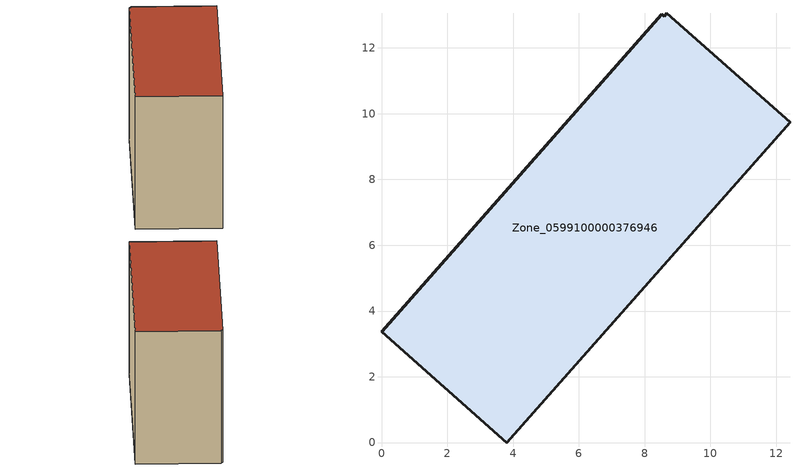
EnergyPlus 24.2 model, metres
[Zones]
Zone_0599100000376946
 floor ground (C_G): 8.6,12.96 8.67,13.05 12.42,9.73 3.81,0 0,3.37 8.53,13.02 z0
 wall outside (C_F): 3.81,0 12.42,9.73 8.67,13.05 8.6,12.96 8.53,13.02 0,3.37 3.81,0 z0:8.36
 roof outside (C_R): 8.67,13.05 8.6,12.96 8.53,13.02 0,3.37 3.81,0 12.42,9.73 z8.36
[BUILDING]
Pand.0599100000376946: North Axis=0; Terrain=City; Loads Convergence Tolerance Value=0.04; Temperature Convergence Tolerance Value=0.4; Solar Distribution=FullExterior; Maximum Number of Warmup Days=25; Minimum Number of Warmup Days=1
[Site:Location]
Rotterdam.The.Hague.AP_ZH_NLD Design_Conditions: Latitude=51.96; Longitude=4.45; Time Zone=1; Elevation=-4.5
[SITE:GROUNDTEMPERATURE:BUILDINGSURFACE]
18, 18, 18, 18, 18, 18, 18, 18, 18, 18, 18, 18
[MATERIAL] Thermal Absorptance=0.9; Solar Absorptance=0.7; Visible Absorptance=0.7
Name | Roughness | Thickness | Conductivity | Density | Specific Heat
G.TI.1992-2005 | MediumSmooth | 0.15 | 0.06 | 540 | 1210
F.TI.1992-2005 | Rough | 0.3 | 0.12 | 1920 | 840
R.TI.1992-2005 | MediumRough | 0.2 | 0.08 | 1500 | 1000
[CONSTRUCTION]
C_G: G.TI.1992-2005
C_F: F.TI.1992-2005
C_R: R.TI.1992-2005
[ZONE]
Zone_0599100000376946: Type=1; Multiplier=1; Ceiling Height=Autocalculate; Volume=Autocalculate; Floor Area=autocalculate; Part of Total Floor Area=Yes
[ZONEINFILTRATION:DESIGNFLOWRATE]
Infil_Zone_0599100000376946: Zone or ZoneList or Space or SpaceList=Zone_0599100000376946; Schedule=AlwaysOn; Design Flow Rate Calculation Method=Flow/Area; Flow Rate per Floor Area=0.0015; Constant Term Coefficient=1; Temperature Term Coefficient=0; Velocity Term Coefficient=0; Velocity Squared Term Coefficient=0
[HVACTEMPLATE:ZONE:IDEALLOADSAIRSYSTEM]
Zone_0599100000376946: Maximum Heating Supply Air Temperature=50; Minimum Cooling Supply Air Temperature=13; Maximum Heating Supply Air Humidity Ratio=0.0156; Minimum Cooling Supply Air Humidity Ratio=0.0077; Heating Limit=NoLimit; Cooling Limit=NoLimit; Dehumidification Control Type=ConstantSensibleHeatRatio; Cooling Sensible Heat Ratio=0.7; Dehumidification Setpoint=60; Humidification Control Type=None; Humidification Setpoint=30; Outdoor Air Method=None; Outdoor Air Flow Rate per Person=0.00944; Outdoor Air Flow Rate per Zone Floor Area=0; Outdoor Air Flow Rate per Zone=0; Demand Controlled Ventilation Type=None; Outdoor Air Economizer Type=NoEconomizer; Heat Recovery Type=None; Sensible Heat Recovery Effectiveness=0.7; Latent Heat Recovery Effectiveness=0.65
[ZONECONTROL:THERMOSTAT]
ThermostatControl_Zone_0599100000376946: Zone or ZoneList=Zone_0599100000376946; Control Type Schedule=DualSetpointControlType; Control 1=Thermostat_Zone_0599100000376946; Temperature Difference Between Cutout And Setpoint=0
[THERMOSTATSETPOINT:DUALSETPOINT]
Thermostat_Zone_0599100000376946: Heating Setpoint Temperature Schedule=HeatingSetpoint_Zone_0599100000376946; Cooling Setpoint Temperature Schedule=CoolingSetpoint_Zone_0599100000376946
[SCHEDULE:COMPACT]
HeatingSetpoint_Zone_0599100000376946: Through: 12/31, For: AllDays, Until: 24:00, 21
CoolingSetpoint_Zone_0599100000376946: Through: 12/31, For: AllDays, Until: 24:00, 24
DualSetpointControlType: Through: 12/31, For: AllDays, Until: 24:00, 4
AlwaysOn: Through: 12/31, For: AllDays, Until: 24:00, 1
